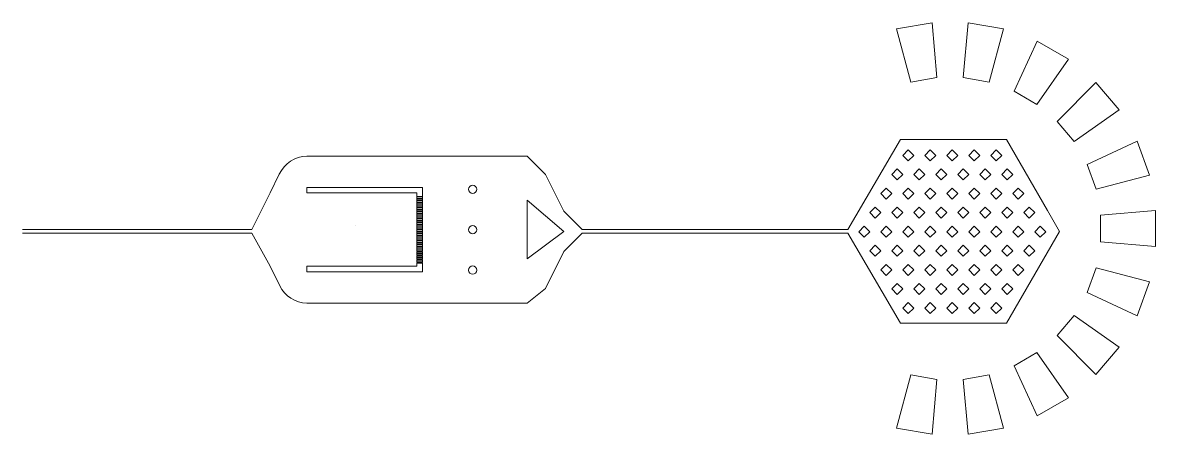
# Model space of a CAD drawing. Extents: x -8580 to 6722, y -2659 to 2641.
# Drawn here: x 546 to 6722, y -1114 to 1127 of the extents above; entities that cross this region are included whole.
import ezdxf

# ---------------------------------------------------------------- set-up
doc = ezdxf.new("R2010")
doc.units = 13
doc.layers.add('63', color=2, linetype='Continuous', lineweight=0, true_color=0xffff00)

msp = doc.modelspace()

# ---------------------------------------------------------------- linework, layer by layer
at = {"layer": '63'}
for p, q in [((5504.7, 1127.3), (5311.5, 1093.3)), ((5530.8, 828.4), (5504.7, 1127.3)), ((5700.8, 1127.3), (5674.6, 828.4)), ((5893.9, 1093.3), (5700.8, 1127.3)), ((5311.5, 1093.3), (5389.2, 803.5)), ((5816.2, 803.5), (5893.9, 1093.3)), ((6078.2, 1026.2), (5951.4, 754.3)), ((6248, 928.1), (6078.2, 1026.2)), ((6075.9, 682.4), (6248, 928.1)), ((5389.2, 803.5), (5530.8, 828.4)), ((5674.6, 828.4), (5816.2, 803.5)), ((5951.4, 754.3), (6075.9, 682.4)), ((6398.2, 802.1), (6186.1, 589.9)), ((6524.3, 651.9), (6398.2, 802.1)), ((6278.5, 479.8), (6524.3, 651.9)), ((6186.1, 589.9), (6278.5, 479.8)), ((5044.6, 0.6), (5333.3, 490.6)), ((5910.7, 490.6), (5333.3, 490.6)), ((5344.9, 404.7), (5374.9, 434.7)), ((5374.9, 434.7), (5404.9, 404.7)), ((5464.9, 404.7), (5494.9, 434.7)), ((5494.9, 434.7), (5524.9, 404.7)), ((5584.9, 404.7), (5614.9, 434.7)), ((5614.9, 434.7), (5644.9, 404.7)), ((5704.9, 404.7), (5734.9, 434.7)), ((5734.9, 434.7), (5764.9, 404.7)), ((5824.9, 404.7), (5854.9, 434.7)), ((5854.9, 434.7), (5884.9, 404.7)), ((6133.9, 103.9), (5910.7, 490.6)), ((6622.3, 482), (6350.4, 355.2)), ((6689.4, 297.8), (6622.3, 482)), ((2096.1, 400.6), (3296.1, 400.6)), ((3296.1, 400.6), (3396.1, 300.6)), ((5374.9, 374.7), (5344.9, 404.7)), ((5404.9, 404.7), (5374.9, 374.7)), ((5494.9, 374.7), (5464.9, 404.7)), ((5524.9, 404.7), (5494.9, 374.7)), ((5614.9, 374.7), (5584.9, 404.7)), ((5644.9, 404.7), (5614.9, 374.7)), ((5734.9, 374.7), (5704.9, 404.7)), ((5764.9, 404.7), (5734.9, 374.7)), ((5854.9, 374.7), (5824.9, 404.7)), ((5884.9, 404.7), (5854.9, 374.7)), ((5284.9, 300.8), (5314.9, 330.8)), ((5314.9, 330.8), (5344.9, 300.8)), ((5404.9, 300.8), (5434.9, 330.8)), ((5434.9, 330.8), (5464.9, 300.8)), ((5524.9, 300.8), (5554.9, 330.8)), ((5554.9, 330.8), (5584.9, 300.8)), ((5644.9, 300.8), (5674.9, 330.8)), ((5674.9, 330.8), (5704.9, 300.8)), ((5764.9, 300.8), (5794.9, 330.8)), ((5794.9, 330.8), (5824.9, 300.8)), ((5884.9, 300.8), (5914.9, 330.8)), ((5914.9, 330.8), (5944.9, 300.8)), ((6350.4, 355.2), (6399.6, 220.1)), ((1896.1, 200.6), (1945.2, 301.6)), ((3396.1, 300.6), (3496.1, 100.6)), ((5314.9, 270.8), (5284.9, 300.8)), ((5344.9, 300.8), (5314.9, 270.8)), ((5434.9, 270.8), (5404.9, 300.8)), ((5464.9, 300.8), (5434.9, 270.8)), ((5554.9, 270.8), (5524.9, 300.8)), ((5584.9, 300.8), (5554.9, 270.8)), ((5674.9, 270.8), (5644.9, 300.8)), ((5704.9, 300.8), (5674.9, 270.8)), ((5794.9, 270.8), (5764.9, 300.8)), ((5824.9, 300.8), (5794.9, 270.8)), ((5914.9, 270.8), (5884.9, 300.8)), ((5944.9, 300.8), (5914.9, 270.8)), ((6399.6, 220.1), (6689.4, 297.8)), ((1796.1, 0.6), (1896.1, 200.6)), ((2726.1, 230.6), (2096.1, 230.6)), ((2096.1, 230.6), (2096.1, 200.6)), ((2696.1, 200.6), (2096.1, 200.6)), ((2696.1, 180.6), (2696.1, 200.6)), ((2726.1, 230.6), (2726.1, 180.6)), ((5224.9, 196.9), (5254.9, 226.9)), ((5254.9, 166.9), (5224.9, 196.9)), ((5254.9, 226.9), (5284.9, 196.9)), ((5284.9, 196.9), (5254.9, 166.9)), ((5344.9, 196.9), (5374.9, 226.9)), ((5374.9, 166.9), (5344.9, 196.9)), ((5374.9, 226.9), (5404.9, 196.9)), ((5404.9, 196.9), (5374.9, 166.9)), ((5464.9, 196.9), (5494.9, 226.9)), ((5494.9, 166.9), (5464.9, 196.9)), ((5494.9, 226.9), (5524.9, 196.9)), ((5524.9, 196.9), (5494.9, 166.9)), ((5584.9, 196.9), (5614.9, 226.9)), ((5614.9, 166.9), (5584.9, 196.9)), ((5614.9, 226.9), (5644.9, 196.9)), ((5644.9, 196.9), (5614.9, 166.9)), ((5704.9, 196.9), (5734.9, 226.9)), ((5734.9, 166.9), (5704.9, 196.9)), ((5734.9, 226.9), (5764.9, 196.9)), ((5764.9, 196.9), (5734.9, 166.9)), ((5824.9, 196.9), (5854.9, 226.9)), ((5854.9, 166.9), (5824.9, 196.9)), ((5854.9, 226.9), (5884.9, 196.9)), ((5884.9, 196.9), (5854.9, 166.9)), ((5944.9, 196.9), (5974.9, 226.9)), ((5974.9, 166.9), (5944.9, 196.9)), ((5974.9, 226.9), (6004.9, 196.9)), ((6004.9, 196.9), (5974.9, 166.9)), ((2696.1, 180.6), (2726.1, 180.6)), ((2696.1, 178.6), (2726.1, 178.6)), ((2696.1, 170.6), (2696.1, 178.6)), ((2696.1, 170.6), (2726.1, 170.6)), ((2696.1, 168.6), (2726.1, 168.6)), ((2696.1, 160.6), (2696.1, 168.6)), ((2696.1, 160.6), (2726.1, 160.6)), ((2696.1, 158.6), (2726.1, 158.6)), ((2696.1, 150.6), (2696.1, 158.6)), ((2696.1, 150.6), (2726.1, 150.6)), ((2696.1, 148.6), (2726.1, 148.6)), ((2696.1, 140.6), (2696.1, 148.6)), ((2696.1, 140.6), (2726.1, 140.6)), ((2696.1, 138.6), (2726.1, 138.6)), ((2696.1, 130.6), (2696.1, 138.6)), ((2696.1, 130.6), (2726.1, 130.6)), ((2696.1, 128.6), (2726.1, 128.6)), ((2696.1, 120.6), (2696.1, 128.6)), ((2726.1, 170.6), (2726.1, 178.6)), ((2726.1, 160.6), (2726.1, 168.6)), ((2726.1, 150.6), (2726.1, 158.6)), ((2726.1, 140.6), (2726.1, 148.6)), ((2726.1, 130.6), (2726.1, 138.6)), ((2726.1, 120.6), (2726.1, 128.6)), ((3496.1, -9.4), (3296.1, 160.6)), ((3296.1, 160.6), (3296.1, -159.4)), ((2696.1, 120.6), (2726.1, 120.6)), ((2696.1, 118.6), (2726.1, 118.6)), ((2696.1, 110.6), (2696.1, 118.6)), ((2696.1, 110.6), (2726.1, 110.6)), ((2696.1, 108.6), (2726.1, 108.6)), ((2696.1, 100.6), (2696.1, 108.6)), ((2696.1, 100.6), (2726.1, 100.6)), ((2696.1, 98.6), (2726.1, 98.6)), ((2696.1, 90.6), (2696.1, 98.6)), ((2696.1, 90.6), (2726.1, 90.6)), ((2696.1, 88.6), (2726.1, 88.6)), ((2696.1, 80.6), (2696.1, 88.6)), ((2696.1, 80.6), (2726.1, 80.6)), ((2696.1, 78.6), (2726.1, 78.6)), ((2696.1, 70.6), (2696.1, 78.6)), ((2696.1, 70.6), (2726.1, 70.6)), ((2696.1, 68.6), (2726.1, 68.6)), ((2696.1, 60.6), (2696.1, 68.6)), ((2726.1, 110.6), (2726.1, 118.6)), ((2726.1, 100.6), (2726.1, 108.6)), ((2726.1, 90.6), (2726.1, 98.6)), ((2726.1, 80.6), (2726.1, 88.6)), ((2726.1, 70.6), (2726.1, 78.6)), ((2726.1, 60.6), (2726.1, 68.6)), ((3496.1, 100.6), (3596.1, 0.6)), ((5164.9, 93), (5194.9, 123)), ((5194.9, 63), (5164.9, 93)), ((5194.9, 123), (5224.9, 93)), ((5224.9, 93), (5194.9, 63)), ((5284.9, 93), (5314.9, 123)), ((5314.9, 63), (5284.9, 93)), ((5314.9, 123), (5344.9, 93)), ((5344.9, 93), (5314.9, 63)), ((5404.9, 93), (5434.9, 123)), ((5434.9, 63), (5404.9, 93)), ((5434.9, 123), (5464.9, 93)), ((5464.9, 93), (5434.9, 63)), ((5524.9, 93), (5554.9, 123)), ((5554.9, 63), (5524.9, 93)), ((5554.9, 123), (5584.9, 93)), ((5584.9, 93), (5554.9, 63)), ((5644.9, 93), (5674.9, 123)), ((5674.9, 63), (5644.9, 93)), ((5674.9, 123), (5704.9, 93)), ((5704.9, 93), (5674.9, 63)), ((5764.9, 93), (5794.9, 123)), ((5794.9, 63), (5764.9, 93)), ((5794.9, 123), (5824.9, 93)), ((5824.9, 93), (5794.9, 63)), ((5884.9, 93), (5914.9, 123)), ((5914.9, 63), (5884.9, 93)), ((5914.9, 123), (5944.9, 93)), ((5944.9, 93), (5914.9, 63)), ((6004.9, 93), (6034.9, 123)), ((6034.9, 63), (6004.9, 93)), ((6034.9, 123), (6064.9, 93)), ((6064.9, 93), (6034.9, 63)), ((6199.3, -9.4), (6133.9, 103.9)), ((6722, 104.6), (6423.2, 78.4)), ((6423.2, 78.4), (6423.2, -65.4)), ((6722, -91.5), (6722, 104.6)), ((546.1, 0.6), (1796.1, 0.6)), ((2358.6, 22.6), (2358.6, 22.6)), ((2696.1, 60.6), (2726.1, 60.6)), ((2696.1, 58.6), (2726.1, 58.6)), ((2696.1, 50.6), (2696.1, 58.6)), ((2696.1, 50.6), (2726.1, 50.6)), ((2696.1, 48.6), (2726.1, 48.6)), ((2696.1, 40.6), (2696.1, 48.6)), ((2696.1, 40.6), (2726.1, 40.6)), ((2696.1, 38.6), (2726.1, 38.6)), ((2696.1, 30.6), (2696.1, 38.6)), ((2696.1, 30.6), (2726.1, 30.6)), ((2696.1, 28.6), (2726.1, 28.6)), ((2696.1, 20.6), (2696.1, 28.6)), ((2696.1, 20.6), (2726.1, 20.6)), ((2696.1, 18.6), (2726.1, 18.6)), ((2696.1, 10.6), (2696.1, 18.6)), ((2696.1, 10.6), (2726.1, 10.6)), ((2696.1, 8.6), (2726.1, 8.6)), ((2696.1, 0.6), (2696.1, 8.6)), ((2696.1, 0.6), (2726.1, 0.6)), ((2726.1, 50.6), (2726.1, 58.6)), ((2726.1, 40.6), (2726.1, 48.6)), ((2726.1, 30.6), (2726.1, 38.6)), ((2726.1, 20.6), (2726.1, 28.6)), ((2726.1, 10.6), (2726.1, 18.6)), ((2726.1, 0.6), (2726.1, 8.6)), ((3596.1, 0.6), (3794.6, 0.6)), ((3794.6, 0.6), (5044.6, 0.6)), ((5104.9, -11), (5134.9, 19)), ((5134.9, 19), (5164.9, -11)), ((5224.9, -11), (5254.9, 19)), ((5254.9, 19), (5284.9, -11)), ((5344.9, -11), (5374.9, 19)), ((5374.9, 19), (5404.9, -11)), ((5464.9, -11), (5494.9, 19)), ((5494.9, 19), (5524.9, -11)), ((5584.9, -11), (5614.9, 19)), ((5614.9, 19), (5644.9, -11)), ((5704.9, -11), (5734.9, 19)), ((5734.9, 19), (5764.9, -11)), ((5824.9, -11), (5854.9, 19)), ((5854.9, 19), (5884.9, -11)), ((5944.9, -11), (5974.9, 19)), ((5974.9, 19), (6004.9, -11)), ((6064.9, -11), (6094.9, 19)), ((6094.9, 19), (6124.9, -11)), ((1796.1, -19.4), (546.1, -19.4)), ((1896.1, -199.4), (1796.1, -19.4)), ((2696.1, -1.4), (2726.1, -1.4)), ((2696.1, -9.4), (2696.1, -1.4)), ((2696.1, -9.4), (2726.1, -9.4)), ((2696.1, -11.4), (2726.1, -11.4)), ((2696.1, -19.4), (2696.1, -11.4)), ((2696.1, -19.4), (2726.1, -19.4)), ((2696.1, -21.4), (2726.1, -21.4)), ((2696.1, -29.4), (2696.1, -21.4)), ((2696.1, -29.4), (2726.1, -29.4)), ((2696.1, -31.4), (2726.1, -31.4)), ((2696.1, -39.4), (2696.1, -31.4)), ((2696.1, -39.4), (2726.1, -39.4)), ((2696.1, -41.4), (2726.1, -41.4)), ((2696.1, -49.4), (2696.1, -41.4)), ((2696.1, -49.4), (2726.1, -49.4)), ((2696.1, -51.4), (2726.1, -51.4)), ((2696.1, -59.4), (2696.1, -51.4)), ((2696.1, -59.4), (2726.1, -59.4)), ((2696.1, -61.4), (2726.1, -61.4)), ((2696.1, -69.4), (2696.1, -61.4)), ((2726.1, -9.4), (2726.1, -1.4)), ((2726.1, -19.4), (2726.1, -11.4)), ((2726.1, -29.4), (2726.1, -21.4)), ((2726.1, -39.4), (2726.1, -31.4)), ((2726.1, -49.4), (2726.1, -41.4)), ((2726.1, -59.4), (2726.1, -51.4)), ((2726.1, -69.4), (2726.1, -61.4)), ((3296.1, -159.4), (3496.1, -9.4)), ((3596.1, -19.4), (3496.1, -119.4)), ((3794.6, -19.4), (3596.1, -19.4)), ((5044.6, -19.4), (3794.6, -19.4)), ((5333.3, -509.4), (5044.6, -19.4)), ((5134.9, -41), (5104.9, -11)), ((5164.9, -11), (5134.9, -41)), ((5254.9, -41), (5224.9, -11)), ((5284.9, -11), (5254.9, -41)), ((5374.9, -41), (5344.9, -11)), ((5404.9, -11), (5374.9, -41)), ((5494.9, -41), (5464.9, -11)), ((5524.9, -11), (5494.9, -41)), ((5614.9, -41), (5584.9, -11)), ((5644.9, -11), (5614.9, -41)), ((5734.9, -41), (5704.9, -11)), ((5764.9, -11), (5734.9, -41)), ((5854.9, -41), (5824.9, -11)), ((5884.9, -11), (5854.9, -41)), ((5910.7, -509.4), (6199.3, -9.4)), ((5974.9, -41), (5944.9, -11)), ((6004.9, -11), (5974.9, -41)), ((6094.9, -41), (6064.9, -11)), ((6124.9, -11), (6094.9, -41)), ((2696.1, -69.4), (2726.1, -69.4)), ((2696.1, -71.4), (2726.1, -71.4)), ((2696.1, -79.4), (2696.1, -71.4)), ((2696.1, -79.4), (2726.1, -79.4)), ((2696.1, -81.4), (2726.1, -81.4)), ((2696.1, -89.4), (2696.1, -81.4)), ((2696.1, -89.4), (2726.1, -89.4)), ((2696.1, -91.4), (2726.1, -91.4)), ((2696.1, -99.4), (2696.1, -91.4)), ((2696.1, -99.4), (2726.1, -99.4)), ((2696.1, -101.4), (2726.1, -101.4)), ((2696.1, -109.4), (2696.1, -101.4)), ((2696.1, -109.4), (2726.1, -109.4)), ((2696.1, -111.4), (2726.1, -111.4)), ((2696.1, -119.4), (2696.1, -111.4)), ((2696.1, -119.4), (2726.1, -119.4)), ((2696.1, -121.4), (2726.1, -121.4)), ((2696.1, -129.4), (2696.1, -121.4)), ((2726.1, -79.4), (2726.1, -71.4)), ((2726.1, -89.4), (2726.1, -81.4)), ((2726.1, -99.4), (2726.1, -91.4)), ((2726.1, -109.4), (2726.1, -101.4)), ((2726.1, -119.4), (2726.1, -111.4)), ((2726.1, -129.4), (2726.1, -121.4)), ((3496.1, -119.4), (3396.1, -319.4)), ((5164.9, -114.9), (5194.9, -84.9)), ((5194.9, -144.9), (5164.9, -114.9)), ((5194.9, -84.9), (5224.9, -114.9)), ((5224.9, -114.9), (5194.9, -144.9)), ((5284.9, -114.9), (5314.9, -84.9)), ((5314.9, -144.9), (5284.9, -114.9)), ((5314.9, -84.9), (5344.9, -114.9)), ((5344.9, -114.9), (5314.9, -144.9)), ((5404.9, -114.9), (5434.9, -84.9)), ((5434.9, -144.9), (5404.9, -114.9)), ((5434.9, -84.9), (5464.9, -114.9)), ((5464.9, -114.9), (5434.9, -144.9)), ((5524.9, -114.9), (5554.9, -84.9)), ((5554.9, -144.9), (5524.9, -114.9)), ((5554.9, -84.9), (5584.9, -114.9)), ((5584.9, -114.9), (5554.9, -144.9)), ((5644.9, -114.9), (5674.9, -84.9)), ((5674.9, -144.9), (5644.9, -114.9)), ((5674.9, -84.9), (5704.9, -114.9)), ((5704.9, -114.9), (5674.9, -144.9)), ((5764.9, -114.9), (5794.9, -84.9)), ((5794.9, -144.9), (5764.9, -114.9)), ((5794.9, -84.9), (5824.9, -114.9)), ((5824.9, -114.9), (5794.9, -144.9)), ((5884.9, -114.9), (5914.9, -84.9)), ((5914.9, -144.9), (5884.9, -114.9)), ((5914.9, -84.9), (5944.9, -114.9)), ((5944.9, -114.9), (5914.9, -144.9)), ((6004.9, -114.9), (6034.9, -84.9)), ((6034.9, -144.9), (6004.9, -114.9)), ((6034.9, -84.9), (6064.9, -114.9)), ((6064.9, -114.9), (6034.9, -144.9)), ((6423.2, -65.4), (6722, -91.5)), ((2696.1, -129.4), (2726.1, -129.4)), ((2696.1, -131.4), (2726.1, -131.4)), ((2696.1, -139.4), (2696.1, -131.4)), ((2696.1, -139.4), (2726.1, -139.4)), ((2696.1, -141.4), (2726.1, -141.4)), ((2696.1, -149.4), (2696.1, -141.4)), ((2696.1, -149.4), (2726.1, -149.4)), ((2696.1, -151.4), (2726.1, -151.4)), ((2696.1, -159.4), (2696.1, -151.4)), ((2696.1, -159.4), (2726.1, -159.4)), ((2696.1, -161.4), (2726.1, -161.4)), ((2696.1, -169.4), (2696.1, -161.4)), ((2696.1, -169.4), (2726.1, -169.4)), ((2696.1, -171.4), (2726.1, -171.4)), ((2696.1, -179.4), (2696.1, -171.4)), ((2696.1, -179.4), (2726.1, -179.4)), ((2696.1, -181.4), (2726.1, -181.4)), ((2696.1, -199.4), (2696.1, -181.4)), ((2726.1, -139.4), (2726.1, -131.4)), ((2726.1, -149.4), (2726.1, -141.4)), ((2726.1, -159.4), (2726.1, -151.4)), ((2726.1, -169.4), (2726.1, -161.4)), ((2726.1, -179.4), (2726.1, -171.4)), ((2726.1, -229.4), (2726.1, -181.4)), ((1896.1, -199.4), (1947.9, -304.8)), ((2696.1, -199.4), (2096.1, -199.4)), ((2096.1, -199.4), (2096.1, -229.4)), ((2726.1, -229.4), (2096.1, -229.4)), ((5224.9, -218.8), (5254.9, -188.8)), ((5254.9, -248.8), (5224.9, -218.8)), ((5254.9, -188.8), (5284.9, -218.8)), ((5284.9, -218.8), (5254.9, -248.8)), ((5344.9, -218.8), (5374.9, -188.8)), ((5374.9, -248.8), (5344.9, -218.8)), ((5374.9, -188.8), (5404.9, -218.8)), ((5404.9, -218.8), (5374.9, -248.8)), ((5464.9, -218.8), (5494.9, -188.8)), ((5494.9, -248.8), (5464.9, -218.8)), ((5494.9, -188.8), (5524.9, -218.8)), ((5524.9, -218.8), (5494.9, -248.8)), ((5584.9, -218.8), (5614.9, -188.8)), ((5614.9, -248.8), (5584.9, -218.8)), ((5614.9, -188.8), (5644.9, -218.8)), ((5644.9, -218.8), (5614.9, -248.8)), ((5704.9, -218.8), (5734.9, -188.8)), ((5734.9, -248.8), (5704.9, -218.8)), ((5734.9, -188.8), (5764.9, -218.8)), ((5764.9, -218.8), (5734.9, -248.8)), ((5824.9, -218.8), (5854.9, -188.8)), ((5854.9, -248.8), (5824.9, -218.8)), ((5854.9, -188.8), (5884.9, -218.8)), ((5884.9, -218.8), (5854.9, -248.8)), ((5944.9, -218.8), (5974.9, -188.8)), ((5974.9, -248.8), (5944.9, -218.8)), ((5974.9, -188.8), (6004.9, -218.8)), ((6004.9, -218.8), (5974.9, -248.8)), ((6399.6, -206.9), (6350.4, -342.1)), ((6689.4, -284.6), (6399.6, -206.9)), ((5284.9, -322.7), (5314.9, -292.7)), ((5314.9, -292.7), (5344.9, -322.7)), ((5404.9, -322.7), (5434.9, -292.7)), ((5434.9, -292.7), (5464.9, -322.7)), ((5524.9, -322.7), (5554.9, -292.7)), ((5554.9, -292.7), (5584.9, -322.7)), ((5644.9, -322.7), (5674.9, -292.7)), ((5674.9, -292.7), (5704.9, -322.7)), ((5764.9, -322.7), (5794.9, -292.7)), ((5794.9, -292.7), (5824.9, -322.7)), ((5884.9, -322.7), (5914.9, -292.7)), ((5914.9, -292.7), (5944.9, -322.7)), ((6622.3, -468.9), (6689.4, -284.6)), ((3396.1, -319.4), (3296.1, -399.4)), ((5314.9, -352.7), (5284.9, -322.7)), ((5344.9, -322.7), (5314.9, -352.7)), ((5434.9, -352.7), (5404.9, -322.7)), ((5464.9, -322.7), (5434.9, -352.7)), ((5554.9, -352.7), (5524.9, -322.7)), ((5584.9, -322.7), (5554.9, -352.7)), ((5674.9, -352.7), (5644.9, -322.7)), ((5704.9, -322.7), (5674.9, -352.7)), ((5794.9, -352.7), (5764.9, -322.7)), ((5824.9, -322.7), (5794.9, -352.7)), ((5914.9, -352.7), (5884.9, -322.7)), ((5944.9, -322.7), (5914.9, -352.7)), ((6350.4, -342.1), (6622.3, -468.9)), ((3296.1, -399.4), (2096.1, -399.4)), ((5344.9, -426.6), (5374.9, -396.6)), ((5374.9, -456.6), (5344.9, -426.6)), ((5374.9, -396.6), (5404.9, -426.6)), ((5404.9, -426.6), (5374.9, -456.6)), ((5464.9, -426.6), (5494.9, -396.6)), ((5494.9, -456.6), (5464.9, -426.6)), ((5494.9, -396.6), (5524.9, -426.6)), ((5524.9, -426.6), (5494.9, -456.6)), ((5584.9, -426.6), (5614.9, -396.6)), ((5614.9, -456.6), (5584.9, -426.6)), ((5614.9, -396.6), (5644.9, -426.6)), ((5644.9, -426.6), (5614.9, -456.6)), ((5704.9, -426.6), (5734.9, -396.6)), ((5734.9, -456.6), (5704.9, -426.6)), ((5734.9, -396.6), (5764.9, -426.6)), ((5764.9, -426.6), (5734.9, -456.6)), ((5824.9, -426.6), (5854.9, -396.6)), ((5854.9, -456.6), (5824.9, -426.6)), ((5854.9, -396.6), (5884.9, -426.6)), ((5884.9, -426.6), (5854.9, -456.6)), ((6278.5, -466.6), (6186.1, -576.8)), ((6524.3, -638.7), (6278.5, -466.6)), ((5333.3, -509.4), (5910.7, -509.4)), ((6186.1, -576.8), (6398.2, -788.9)), ((6075.9, -669.2), (5951.4, -741.1)), ((6248, -915), (6075.9, -669.2)), ((6398.2, -788.9), (6524.3, -638.7)), ((5389.2, -790.3), (5311.5, -1080.1)), ((5530.8, -815.3), (5389.2, -790.3)), ((5816.2, -790.3), (5674.6, -815.3)), ((5893.9, -1080.1), (5816.2, -790.3)), ((5951.4, -741.1), (6078.2, -1013)), ((5504.7, -1114.1), (5530.8, -815.3)), ((5674.6, -815.3), (5700.8, -1114.1)), ((6078.2, -1013), (6248, -915)), ((5311.5, -1080.1), (5504.7, -1114.1)), ((5700.8, -1114.1), (5893.9, -1080.1))]:
    msp.add_line(p, q, dxfattribs=at)
for centre in [(3000, 220), (3000, 0), (3000, -220)]:
    msp.add_circle(centre, 22.4, dxfattribs=at)
for centre, radius, start, end in [((2100, 230), 170.6, 91.31305, 155.17942), ((2100, -230), 169.5, 206.1907, 268.6783)]:
    msp.add_arc(centre, radius, start, end, dxfattribs=at)

doc.saveas('drawing.dxf')
